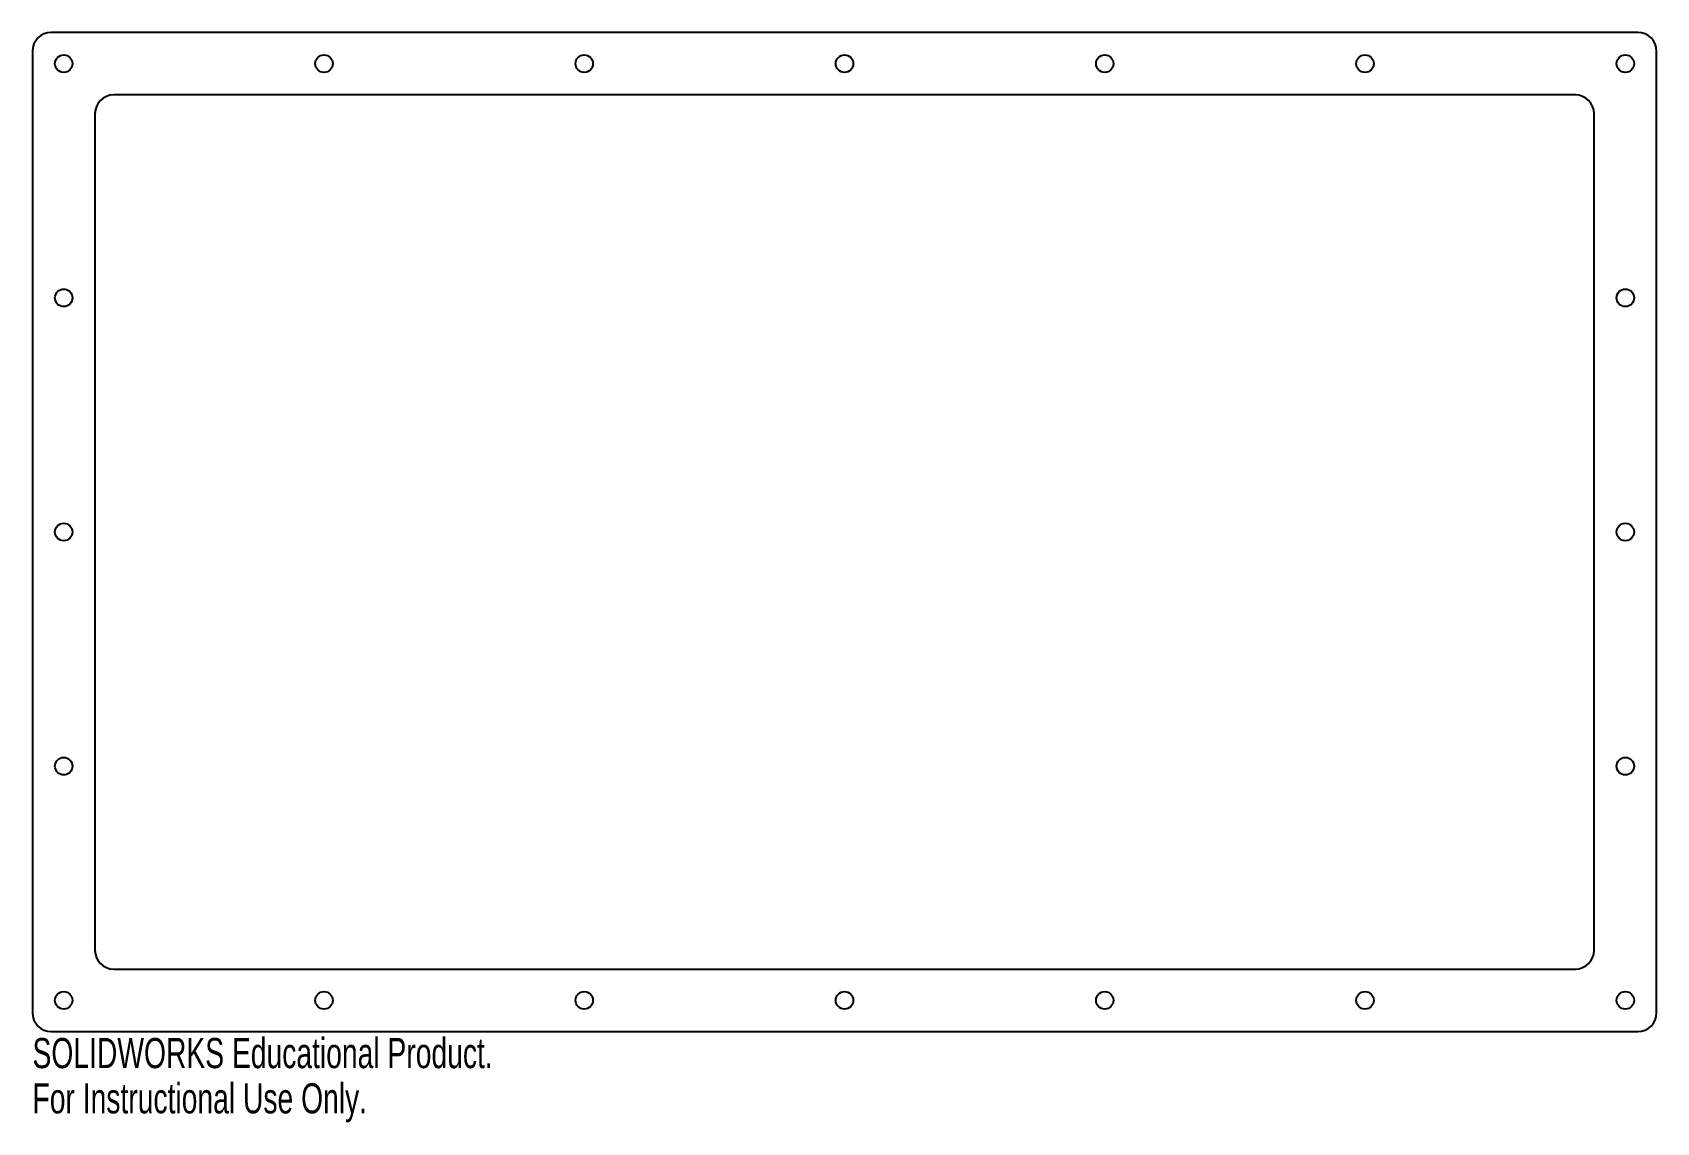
# Model space of a CAD drawing. Header units: millimetres. Extents: x -156 to 104, y -84 to 90.
import ezdxf

# ---------------------------------------------------------------- set-up
doc = ezdxf.new("R2010")
doc.units = ezdxf.units.MM
doc.styles.add('SLDTEXTSTYLE0', font='TXT', dxfattribs={"width": 0.7})

msp = doc.modelspace()

# ---------------------------------------------------------------- linework, layer by layer
at = {"color": 7, "linetype": 'Continuous', "lineweight": 25}
for p, q in [((100.56, 90.07), (-153.44, 90.07)), ((-156.44, 87.07), (-156.44, -66.93)), ((103.56, -66.93), (103.56, 87.07)), ((90.56, 80.07), (-143.44, 80.07)), ((-146.44, 77.07), (-146.44, -56.93)), ((93.56, -56.93), (93.56, 77.07)), ((-143.44, -59.93), (90.56, -59.93)), ((-153.44, -69.93), (100.56, -69.93))]:
    msp.add_line(p, q, dxfattribs=at)
for centre in [(-151.44, 85.07), (-109.78, 85.07), (-68.11, 85.07), (-26.44, 85.07), (15.22, 85.07), (56.89, 85.07), (98.56, 85.07), (-151.44, 47.57), (98.56, 47.57), (-151.44, 10.07), (98.56, 10.07), (-151.44, -27.43), (98.56, -27.43), (-151.44, -64.93), (-109.78, -64.93), (-68.11, -64.93), (-26.44, -64.93), (15.22, -64.93), (56.89, -64.93), (98.56, -64.93)]:
    msp.add_circle(centre, 1.4, dxfattribs=at)
for centre, start, end in [((-153.44, 87.07), 90, 180), ((100.56, 87.07), 0, 90), ((-143.44, 77.07), 90, 180), ((90.56, 77.07), 0, 90), ((-143.44, -56.93), 180, 270), ((90.56, -56.93), 270, 0), ((-153.44, -66.93), 180, 270), ((100.56, -66.93), 270, 0)]:
    msp.add_arc(centre, 3, start, end, dxfattribs=at)

# ---------------------------------------------------------------- texts
at = {"color": 7, "linetype": 'Continuous', "char_height": 4.8336, "attachment_point": 1, "style": 'SLDTEXTSTYLE0'}
for s, insert in [('SOLIDWORKS Educational Product.', (-156.44, -70.95)), ('For Instructional Use Only.', (-156.44, -78.2))]:
    msp.add_mtext(s, dxfattribs=dict(at, insert=insert))

doc.saveas('drawing.dxf')
